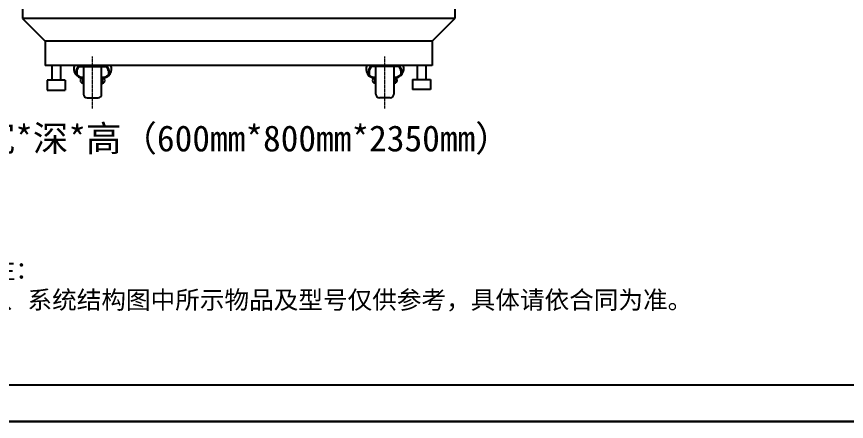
# Model space of a CAD drawing. Extents: x -75138 to 15640, y -12340 to 70479.
# Drawn here: x 3699 to 4848, y -6400 to -5840 of the extents above; entities that cross this region are included whole.
import ezdxf
from ezdxf.enums import TextEntityAlignment as Align

# ---------------------------------------------------------------- set-up
doc = ezdxf.new("R2010")
doc.units = 0
doc.linetypes.add('CENTER', pattern=[2, 1.25, -0.25, 0.25, -0.25])
doc.linetypes.add('PHANTOM2', pattern=[1.25, 0.625, -0.125, 0.125, -0.125, 0.125, -0.125])
doc.layers.get('0').update_dxf_attribs({"linetype": 'CONTINUOUS'})
doc.layers.add('中心线', color=1, linetype='CENTER', lineweight=18)
doc.layers.add('假设轮廓', color=4, linetype='PHANTOM2')
doc.layers.add('轮廓线', color=7, linetype='CONTINUOUS')
doc.styles.get("Standard").update_dxf_attribs({"font": 'SIMFANG.TTF'})
doc.styles.add('仿宋3.5', font='SIMFANG.TTF', dxfattribs={"width": 0.7, "height": 3.5})

# ---------------------------------------------------------------- blocks, each defined once
blk = doc.blocks.new('图框')
for p, q in [((3441.05, 1456.74), (3861.05, 1456.74)), ((3861.05, 1159.74), (3441.05, 1159.74))]:
    blk.add_line(p, q)
at = {"color": 1, "lineweight": -3}
blk.add_line((3856.05, 1164.74), (3466.05, 1164.74), dxfattribs=at)
at = {"style": '仿宋3.5', "width": 0.8}
for tag, p in [('车站站名', (3771.33, 1184.32)), ('图纸名称', (3771.41, 1173.86))]:
    blk.add_attdef(tag, text='', height=4, dxfattribs=at).set_placement(p, align=Align.MIDDLE)

msp = doc.modelspace()

# ---------------------------------------------------------------- linework, layer by layer
for p, q in [((3707.2, -3639.1), (3707.2, -5842.2)), ((4306.2, -3639.1), (4306.2, -5842.2)), ((3738.7, -5842.2), (3707.2, -5842.2)), ((3707.2, -5842.2), (3738.7, -5873.7)), ((4306.2, -5842.2), (3738.7, -5842.2)), ((4274.7, -5873.7), (4306.2, -5842.2)), ((3738.7, -5873.7), (3738.7, -5907.1)), ((4274.7, -5873.7), (3738.7, -5873.7)), ((4274.7, -5873.7), (4274.7, -5907.1)), ((4274.7, -5907.1), (3738.7, -5907.1)), ((3747.7, -5907.1), (3747.7, -5927.6)), ((3759.7, -5907.1), (3759.7, -5927.6)), ((3786.3, -5907.1), (3786.3, -5908.9)), ((3822.1, -5907.1), (3822.1, -5908.9)), ((4191.3, -5907.1), (4191.3, -5908.9)), ((4227, -5907.1), (4227, -5908.9)), ((4253.7, -5907.1), (4253.7, -5926.8)), ((4265.7, -5907.1), (4265.7, -5926.8)), ((3781.2, -5914.6), (3781.2, -5920.4)), ((3783.8, -5908.9), (3781.4, -5913.7)), ((3782.2, -5914.8), (3782.2, -5920.1)), ((3784.9, -5908.9), (3782.4, -5913.9)), ((3783.8, -5908.9), (3824.5, -5908.9)), ((3823.4, -5908.9), (3825.9, -5913.9)), ((3824.5, -5908.9), (3826.8, -5913.5)), ((3826.1, -5914.8), (3826.1, -5920.3)), ((3827.1, -5914.8), (3827.1, -5920.7)), ((4186.3, -5914.8), (4186.3, -5920.7)), ((4188.8, -5908.9), (4186.6, -5913.5)), ((4187.3, -5914.8), (4187.3, -5920.3)), ((4190, -5908.9), (4187.5, -5913.9)), ((4229.6, -5908.9), (4188.8, -5908.9)), ((4228.5, -5908.9), (4231, -5913.9)), ((4229.6, -5908.9), (4232, -5913.7)), ((4231.2, -5914.8), (4231.2, -5920.1)), ((4232.2, -5914.6), (4232.2, -5920.4)), ((3741.2, -5927.6), (3741.2, -5941.5)), ((3766.2, -5927.6), (3741.2, -5927.6)), ((3766.2, -5927.6), (3766.2, -5941.5)), ((4247.2, -5926.8), (4247.2, -5940.7)), ((4247.2, -5926.8), (4272.2, -5926.8)), ((4272.2, -5926.8), (4272.2, -5940.7)), ((3741.2, -5941.5), (3766.2, -5941.5)), ((3791.8, -5932.9), (3790.8, -5932.9)), ((3817.8, -5932.9), (3816.8, -5932.9)), ((4195.6, -5932.9), (4196.6, -5932.9)), ((4221.6, -5932.9), (4222.6, -5932.9)), ((4272.2, -5940.7), (4247.2, -5940.7))]:
    msp.add_line(p, q)
at = {"color": 7, "linetype": 'Continuous'}
for p, q in [((3791.8, -5908.9), (3791.8, -5947.1)), ((3816.8, -5947.1), (3816.8, -5908.9)), ((4196.6, -5947.1), (4196.6, -5908.9)), ((4221.6, -5908.9), (4221.6, -5947.1)), ((3790.8, -5924.6), (3790.8, -5932.9)), ((3817.8, -5932.9), (3817.8, -5924.6)), ((4195.6, -5932.9), (4195.6, -5924.6)), ((4222.6, -5924.6), (4222.6, -5932.9)), ((3796.8, -5952.1), (3811.8, -5952.1)), ((4216.6, -5952.1), (4201.6, -5952.1))]:
    msp.add_line(p, q, dxfattribs=at)
for centre, radius, start, end in [((3790.5, -5912.1), 12.4, 156.0668, 271.5113), ((3818, -5912.1), 12.5, 268.9529, 23.8425), ((4195.4, -5912.1), 12.5, 156.1575, 271.0471), ((4222.9, -5912.1), 12.4, 268.4887, 23.9332), ((3783.2, -5914.6), 2, 153.9899, 180), ((3784.2, -5914.8), 2, 153.9899, 180), ((3824.1, -5914.8), 2, 0, 26.0101), ((3824.1, -5914.8), 3, 0, 26.0101), ((4189.3, -5914.8), 3, 153.9899, 180), ((4189.3, -5914.8), 2, 153.9899, 180), ((4229.2, -5914.8), 2, 0, 26.0101), ((4230.2, -5914.6), 2, 0, 26.0101), ((3790.5, -5912.1), 11.4, 223.9454, 276.665), ((3790.8, -5928.1), 3.52, 90.0059, 269.9941), ((3818, -5912.1), 11.5, 263.8627, 314.671), ((3817.8, -5928.1), 3.52, 269.668, 90.332), ((4195.4, -5912.1), 11.5, 225.329, 276.1373), ((4195.6, -5928.1), 3.52, 89.668, 270.332), ((4222.9, -5912.1), 11.4, 263.335, 316.0546), ((4222.6, -5928.1), 3.52, 270.0059, 89.9941)]:
    msp.add_arc(centre, radius, start, end)
for centre, start, end in [((3796.8, -5947.1), 180, 270), ((3811.8, -5947.1), 270, 0), ((4201.6, -5947.1), 180, 270), ((4216.6, -5947.1), 270, 0)]:
    msp.add_arc(centre, 5, start, end, dxfattribs=at)
at = {"layer": '中心线'}
for p, q in [((3804.2, -5966.8), (3804.2, -5895)), ((4209.1, -5966.8), (4209.1, -5895))]:
    msp.add_line(p, q, dxfattribs=at)

# ---------------------------------------------------------------- block references
at = {"xscale": 10.00048635606572, "yscale": 10.00048635606618, "zscale": 10.00048635606581}
for p in [(-31372.7, -17998), (-31372.7, -20968.2)]:
    msp.add_blockref('图框', p, dxfattribs=at)

# ---------------------------------------------------------------- texts
at = {"layer": '假设轮廓', "color": 7, "linetype": 'ByBlock', "insert": (3648, -5990.2), "char_height": 36, "width": 754.57, "attachment_point": 1}
msp.add_mtext('宽*深*高（600mm*800mm*2350mm）', dxfattribs=at)
at = {"layer": '轮廓线', "insert": (3663, -6177.6), "char_height": 25, "width": 8341.017, "attachment_point": 1}
msp.add_mtext('注：\\P1、系统结构图中所示物品及型号仅供参考，具体请依合同为准。', dxfattribs=at)

doc.saveas('drawing.dxf')
